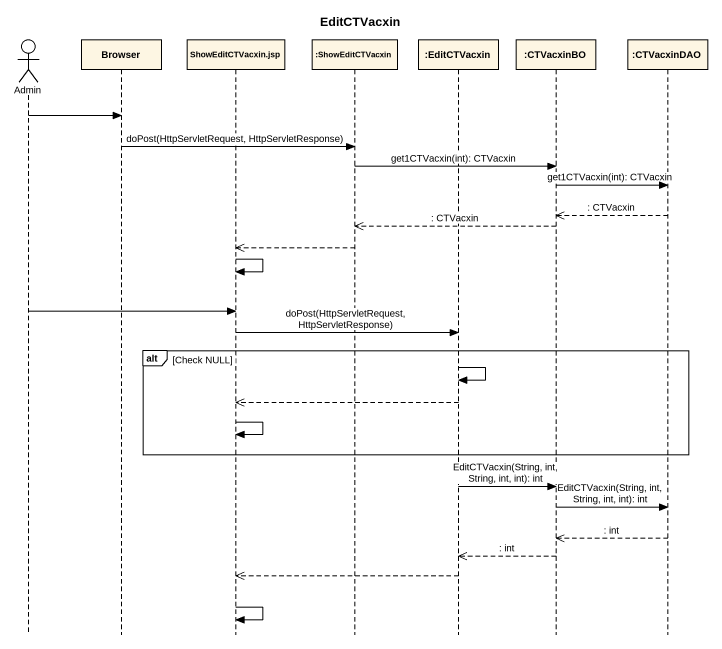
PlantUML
@startuml
title EditCTVacxin
hide footbox
actor Admin
participant Browser
participant "ShowEditCTVacxin.jsp" as ShowEditCTVacxin_jsp
participant ":ShowEditCTVacxin" as ShowEditCTVacxin
participant ":EditCTVacxin" as EditCTVacxin
participant ":CTVacxinBO" as CTVacxinBO
participant ":CTVacxinDAO" as CTVacxinDAO

Admin -> Browser
Browser -> ShowEditCTVacxin : doPost(HttpServletRequest, HttpServletResponse)
ShowEditCTVacxin -> CTVacxinBO : get1CTVacxin(int): CTVacxin
CTVacxinBO -> CTVacxinDAO : get1CTVacxin(int): CTVacxin
CTVacxinDAO -->> CTVacxinBO : : CTVacxin
CTVacxinBO -->> ShowEditCTVacxin : : CTVacxin
ShowEditCTVacxin -->> ShowEditCTVacxin_jsp
ShowEditCTVacxin_jsp -> ShowEditCTVacxin_jsp
Admin -> ShowEditCTVacxin_jsp
ShowEditCTVacxin_jsp -> EditCTVacxin : doPost(HttpServletRequest, HttpServletResponse)
alt Check NULL
  EditCTVacxin -> EditCTVacxin
  EditCTVacxin -->> ShowEditCTVacxin_jsp
  ShowEditCTVacxin_jsp -> ShowEditCTVacxin_jsp
end
EditCTVacxin -> CTVacxinBO : EditCTVacxin(String, int, String, int, int): int
CTVacxinBO -> CTVacxinDAO : EditCTVacxin(String, int, String, int, int): int
CTVacxinDAO -->> CTVacxinBO : : int
CTVacxinBO -->> EditCTVacxin : : int
EditCTVacxin -->> ShowEditCTVacxin_jsp
ShowEditCTVacxin_jsp -> ShowEditCTVacxin_jsp
@enduml
